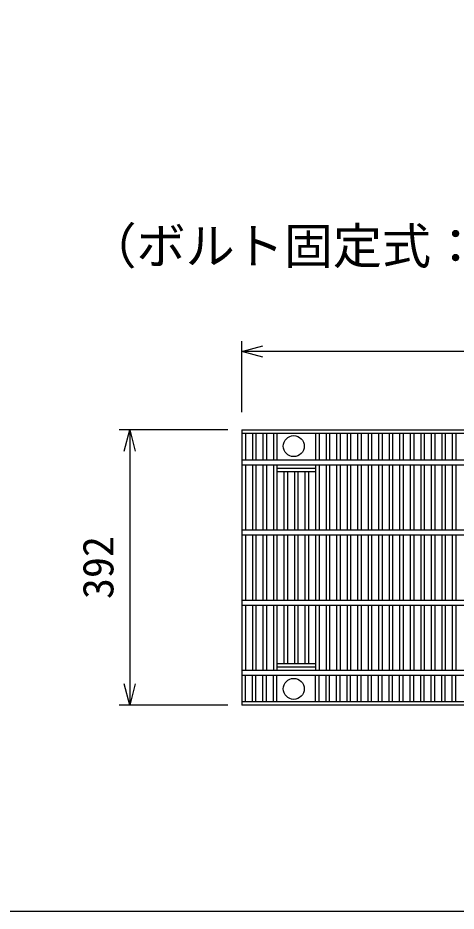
# Model space of a CAD drawing. Units: millimetres, scale not verified. Extents: x -16800 to 16800, y -5940 to 5940.
# Drawn here: x -6215 to -5590, y 1458 to 2731 of the extents above; entities that cross this region are included whole.
import ezdxf
from ezdxf.enums import TextEntityAlignment as Align

# ---------------------------------------------------------------- set-up
doc = ezdxf.new("R2010")
doc.units = ezdxf.units.MM
doc.header["$LTSCALE"] = 20
for name, color, linetype, lineweight in [('0-0_DIM', 7, 'Continuous', 25), ('0-2_HATCH', 6, 'Continuous', 25), ('0-6_TXT', 7, 'Continuous', 25)]:
    doc.layers.add(name, color=color, linetype=linetype, lineweight=lineweight)
doc.styles.add('ＭＳ ゴシック', font='')
doc.styles.get('ＭＳ ゴシック').set_extended_font_data('MS Gothic')

msp = doc.modelspace()

# ---------------------------------------------------------------- linework, layer by layer
at = {"layer": '0-0_DIM'}
for p, q in [((-5895.13, 2169.2), (-5895.13, 2270.78)), ((-4900.13, 2255.78), (-5895.13, 2255.78)), ((-5915.13, 2143.97), (-6070.13, 2143.97)), ((-6055.13, 2143.97), (-6055.13, 1751.97)), ((-5915.13, 1751.97), (-6070.13, 1751.97))]:
    msp.add_line(p, q, dxfattribs=at)
for points in [[(-5865.13, 2247.74), (-5895.13, 2255.78), (-5865.13, 2263.82)], [(-6063.17, 2113.97), (-6055.13, 2143.97), (-6047.09, 2113.97)], [(-6047.09, 1781.97), (-6055.13, 1751.97), (-6063.17, 1781.97)]]:
    msp.add_lwpolyline(points, dxfattribs=at)
at = {"layer": '0-2_HATCH'}
for p, q in [((-5895.13, 2143.97), (-4900.13, 2143.97)), ((-5895.13, 2143.97), (-5895.13, 1751.97)), ((-5895.13, 2139.47), (-4900.13, 2139.47)), ((-5890.13, 2139.47), (-5890.13, 2101.47)), ((-5880.13, 2139.47), (-5880.13, 2101.47)), ((-5875.13, 2139.47), (-5875.13, 2101.47)), ((-5865.13, 2139.47), (-5865.13, 2101.47)), ((-5860.13, 2139.47), (-5860.13, 2101.47)), ((-5850.13, 2139.47), (-5850.13, 2101.47)), ((-5845.13, 2139.47), (-5845.13, 2101.47)), ((-5790.13, 2139.47), (-5790.13, 2101.47)), ((-5785.13, 2139.47), (-5785.13, 2101.47)), ((-5775.13, 2139.47), (-5775.13, 2101.47)), ((-5770.13, 2139.47), (-5770.13, 2101.47)), ((-5760.13, 2139.47), (-5760.13, 2101.47)), ((-5755.13, 2139.47), (-5755.13, 2101.47)), ((-5745.13, 2139.47), (-5745.13, 2101.47)), ((-5740.13, 2139.47), (-5740.13, 2101.47)), ((-5730.13, 2139.47), (-5730.13, 2101.47)), ((-5725.13, 2139.47), (-5725.13, 2101.47)), ((-5715.13, 2139.47), (-5715.13, 2101.47)), ((-5710.13, 2139.47), (-5710.13, 2101.47)), ((-5700.13, 2139.47), (-5700.13, 2101.47)), ((-5695.13, 2139.47), (-5695.13, 2101.47)), ((-5685.13, 2139.47), (-5685.13, 2101.47)), ((-5680.13, 2139.47), (-5680.13, 2101.47)), ((-5670.13, 2139.47), (-5670.13, 2101.47)), ((-5665.13, 2139.47), (-5665.13, 2101.47)), ((-5655.13, 2139.47), (-5655.13, 2101.47)), ((-5650.13, 2139.47), (-5650.13, 2101.47)), ((-5640.13, 2139.47), (-5640.13, 2101.47)), ((-5635.13, 2139.47), (-5635.13, 2101.47)), ((-5625.13, 2139.47), (-5625.13, 2101.47)), ((-5620.13, 2139.47), (-5620.13, 2101.47)), ((-5610.13, 2139.47), (-5610.13, 2101.47)), ((-5605.13, 2139.47), (-5605.13, 2101.47)), ((-5595.13, 2139.47), (-5595.13, 2101.47)), ((-5590.13, 2139.47), (-5590.13, 2101.47)), ((-5895.13, 2101.47), (-4900.13, 2101.47)), ((-5895.13, 2094.47), (-4900.13, 2094.47)), ((-5890.13, 2094.47), (-5890.13, 2001.47)), ((-5880.13, 2094.47), (-5880.13, 2001.47)), ((-5875.13, 2094.47), (-5875.13, 2001.47)), ((-5865.13, 2094.47), (-5865.13, 2001.47)), ((-5860.13, 2094.47), (-5860.13, 2001.47)), ((-5850.13, 2094.47), (-5850.13, 2001.47)), ((-5845.13, 2094.47), (-5845.13, 2001.47)), ((-5845.13, 2089.47), (-5790.13, 2089.47)), ((-5790.13, 2094.47), (-5790.13, 2001.47)), ((-5785.13, 2094.47), (-5785.13, 2001.47)), ((-5775.13, 2094.47), (-5775.13, 2001.47)), ((-5770.13, 2094.47), (-5770.13, 2001.47)), ((-5760.13, 2094.47), (-5760.13, 2001.47)), ((-5755.13, 2094.47), (-5755.13, 2001.47)), ((-5745.13, 2094.47), (-5745.13, 2001.47)), ((-5740.13, 2094.47), (-5740.13, 2001.47)), ((-5730.13, 2094.47), (-5730.13, 2001.47)), ((-5725.13, 2094.47), (-5725.13, 2001.47)), ((-5715.13, 2094.47), (-5715.13, 2001.47)), ((-5710.13, 2094.47), (-5710.13, 2001.47)), ((-5700.13, 2094.47), (-5700.13, 2001.47)), ((-5695.13, 2094.47), (-5695.13, 2001.47)), ((-5685.13, 2094.47), (-5685.13, 2001.47)), ((-5680.13, 2094.47), (-5680.13, 2001.47)), ((-5670.13, 2094.47), (-5670.13, 2001.47)), ((-5665.13, 2094.47), (-5665.13, 2001.47)), ((-5655.13, 2094.47), (-5655.13, 2001.47)), ((-5650.13, 2094.47), (-5650.13, 2001.47)), ((-5640.13, 2094.47), (-5640.13, 2001.47)), ((-5635.13, 2094.47), (-5635.13, 2001.47)), ((-5625.13, 2094.47), (-5625.13, 2001.47)), ((-5620.13, 2094.47), (-5620.13, 2001.47)), ((-5610.13, 2094.47), (-5610.13, 2001.47)), ((-5605.13, 2094.47), (-5605.13, 2001.47)), ((-5595.13, 2094.47), (-5595.13, 2001.47)), ((-5590.13, 2094.47), (-5590.13, 2001.47)), ((-5845.13, 2084.97), (-5790.13, 2084.97)), ((-5835.13, 2084.97), (-5835.13, 2001.47)), ((-5830.13, 2084.97), (-5830.13, 2001.47)), ((-5820.13, 2084.97), (-5820.13, 2001.47)), ((-5815.13, 2084.97), (-5815.13, 2001.47)), ((-5805.13, 2084.97), (-5805.13, 2001.47)), ((-5800.13, 2084.97), (-5800.13, 2001.47)), ((-5895.13, 2001.47), (-4900.13, 2001.47)), ((-5895.13, 1994.47), (-4900.13, 1994.47)), ((-5890.13, 1994.47), (-5890.13, 1901.47)), ((-5880.13, 1994.47), (-5880.13, 1901.47)), ((-5875.13, 1994.47), (-5875.13, 1901.47)), ((-5865.13, 1994.47), (-5865.13, 1901.47)), ((-5860.13, 1994.47), (-5860.13, 1901.47)), ((-5850.13, 1994.47), (-5850.13, 1901.47)), ((-5845.13, 1994.47), (-5845.13, 1901.47)), ((-5835.13, 1994.47), (-5835.13, 1901.47)), ((-5830.13, 1994.47), (-5830.13, 1901.47)), ((-5820.13, 1994.47), (-5820.13, 1901.47)), ((-5815.13, 1994.47), (-5815.13, 1901.47)), ((-5805.13, 1994.47), (-5805.13, 1901.47)), ((-5800.13, 1994.47), (-5800.13, 1901.47)), ((-5790.13, 1994.47), (-5790.13, 1901.47)), ((-5785.13, 1994.47), (-5785.13, 1901.47)), ((-5775.13, 1994.47), (-5775.13, 1901.47)), ((-5770.13, 1994.47), (-5770.13, 1901.47)), ((-5760.13, 1994.47), (-5760.13, 1901.47)), ((-5755.13, 1994.47), (-5755.13, 1901.47)), ((-5745.13, 1994.47), (-5745.13, 1901.47)), ((-5740.13, 1994.47), (-5740.13, 1901.47)), ((-5730.13, 1994.47), (-5730.13, 1901.47)), ((-5725.13, 1994.47), (-5725.13, 1901.47)), ((-5715.13, 1994.47), (-5715.13, 1901.47)), ((-5710.13, 1994.47), (-5710.13, 1901.47)), ((-5700.13, 1994.47), (-5700.13, 1901.47)), ((-5695.13, 1994.47), (-5695.13, 1901.47)), ((-5685.13, 1994.47), (-5685.13, 1901.47)), ((-5680.13, 1994.47), (-5680.13, 1901.47)), ((-5670.13, 1994.47), (-5670.13, 1901.47)), ((-5665.13, 1994.47), (-5665.13, 1901.47)), ((-5655.13, 1994.47), (-5655.13, 1901.47)), ((-5650.13, 1994.47), (-5650.13, 1901.47)), ((-5640.13, 1994.47), (-5640.13, 1901.47)), ((-5635.13, 1994.47), (-5635.13, 1901.47)), ((-5625.13, 1994.47), (-5625.13, 1901.47)), ((-5620.13, 1994.47), (-5620.13, 1901.47)), ((-5610.13, 1994.47), (-5610.13, 1901.47)), ((-5605.13, 1994.47), (-5605.13, 1901.47)), ((-5595.13, 1994.47), (-5595.13, 1901.47)), ((-5590.13, 1994.47), (-5590.13, 1901.47)), ((-5895.13, 1901.47), (-4900.13, 1901.47)), ((-5895.13, 1894.47), (-4900.13, 1894.47)), ((-5890.13, 1894.47), (-5890.13, 1801.47)), ((-5880.13, 1894.47), (-5880.13, 1801.47)), ((-5875.13, 1894.47), (-5875.13, 1801.47)), ((-5865.13, 1894.47), (-5865.13, 1801.47)), ((-5860.13, 1894.47), (-5860.13, 1801.47)), ((-5850.13, 1894.47), (-5850.13, 1801.47)), ((-5845.13, 1894.47), (-5845.13, 1801.47)), ((-5835.13, 1894.47), (-5835.13, 1810.97)), ((-5830.13, 1894.47), (-5830.13, 1810.97)), ((-5820.13, 1894.47), (-5820.13, 1810.97)), ((-5815.13, 1894.47), (-5815.13, 1810.97)), ((-5805.13, 1894.47), (-5805.13, 1810.97)), ((-5800.13, 1894.47), (-5800.13, 1810.97)), ((-5790.13, 1894.47), (-5790.13, 1801.47)), ((-5785.13, 1894.47), (-5785.13, 1801.47)), ((-5775.13, 1894.47), (-5775.13, 1801.47)), ((-5770.13, 1894.47), (-5770.13, 1801.47)), ((-5760.13, 1894.47), (-5760.13, 1801.47)), ((-5755.13, 1894.47), (-5755.13, 1801.47)), ((-5745.13, 1894.47), (-5745.13, 1801.47)), ((-5740.13, 1894.47), (-5740.13, 1801.47)), ((-5730.13, 1894.47), (-5730.13, 1801.47)), ((-5725.13, 1894.47), (-5725.13, 1801.47)), ((-5715.13, 1894.47), (-5715.13, 1801.47)), ((-5710.13, 1894.47), (-5710.13, 1801.47)), ((-5700.13, 1894.47), (-5700.13, 1801.47)), ((-5695.13, 1894.47), (-5695.13, 1801.47)), ((-5685.13, 1894.47), (-5685.13, 1801.47)), ((-5680.13, 1894.47), (-5680.13, 1801.47)), ((-5670.13, 1894.47), (-5670.13, 1801.47)), ((-5665.13, 1894.47), (-5665.13, 1801.47)), ((-5655.13, 1894.47), (-5655.13, 1801.47)), ((-5650.13, 1894.47), (-5650.13, 1801.47)), ((-5640.13, 1894.47), (-5640.13, 1801.47)), ((-5635.13, 1894.47), (-5635.13, 1801.47)), ((-5625.13, 1894.47), (-5625.13, 1801.47)), ((-5620.13, 1894.47), (-5620.13, 1801.47)), ((-5610.13, 1894.47), (-5610.13, 1801.47)), ((-5605.13, 1894.47), (-5605.13, 1801.47)), ((-5595.13, 1894.47), (-5595.13, 1801.47)), ((-5590.13, 1894.47), (-5590.13, 1801.47)), ((-5845.13, 1810.97), (-5790.13, 1810.97)), ((-5895.13, 1801.47), (-4900.13, 1801.47)), ((-5845.13, 1806.47), (-5790.13, 1806.47)), ((-5895.13, 1794.47), (-4900.13, 1794.47)), ((-5890.13, 1756.47), (-5890.13, 1794.47)), ((-5880.13, 1756.47), (-5880.13, 1794.47)), ((-5875.13, 1756.47), (-5875.13, 1794.47)), ((-5865.13, 1756.47), (-5865.13, 1794.47)), ((-5860.13, 1756.47), (-5860.13, 1794.47)), ((-5850.13, 1756.47), (-5850.13, 1794.47)), ((-5845.13, 1756.47), (-5845.13, 1794.47)), ((-5790.13, 1756.47), (-5790.13, 1794.47)), ((-5785.13, 1756.47), (-5785.13, 1794.47)), ((-5775.13, 1756.47), (-5775.13, 1794.47)), ((-5770.13, 1756.47), (-5770.13, 1794.47)), ((-5760.13, 1756.47), (-5760.13, 1794.47)), ((-5755.13, 1756.47), (-5755.13, 1794.47)), ((-5745.13, 1756.47), (-5745.13, 1794.47)), ((-5740.13, 1756.47), (-5740.13, 1794.47)), ((-5730.13, 1756.47), (-5730.13, 1794.47)), ((-5725.13, 1756.47), (-5725.13, 1794.47)), ((-5715.13, 1756.47), (-5715.13, 1794.47)), ((-5710.13, 1756.47), (-5710.13, 1794.47)), ((-5700.13, 1756.47), (-5700.13, 1794.47)), ((-5695.13, 1756.47), (-5695.13, 1794.47)), ((-5685.13, 1756.47), (-5685.13, 1794.47)), ((-5680.13, 1756.47), (-5680.13, 1794.47)), ((-5670.13, 1756.47), (-5670.13, 1794.47)), ((-5665.13, 1756.47), (-5665.13, 1794.47)), ((-5655.13, 1756.47), (-5655.13, 1794.47)), ((-5650.13, 1756.47), (-5650.13, 1794.47)), ((-5640.13, 1756.47), (-5640.13, 1794.47)), ((-5635.13, 1756.47), (-5635.13, 1794.47)), ((-5625.13, 1756.47), (-5625.13, 1794.47)), ((-5620.13, 1756.47), (-5620.13, 1794.47)), ((-5610.13, 1756.47), (-5610.13, 1794.47)), ((-5605.13, 1756.47), (-5605.13, 1794.47)), ((-5595.13, 1756.47), (-5595.13, 1794.47)), ((-5590.13, 1756.47), (-5590.13, 1794.47)), ((-4900.13, 1756.47), (-5895.13, 1756.47)), ((-4900.13, 1751.97), (-5895.13, 1751.97))]:
    msp.add_line(p, q, dxfattribs=at)
for centre in [(-5821.13, 2120.97), (-5821.13, 1774.97)]:
    msp.add_circle(centre, 15, dxfattribs=at)
at = {"layer": '0-6_TXT'}
msp.add_lwpolyline([(-6579.71, 1458.19), (-4079.71, 1458.19), (-4079.71, 3908.19), (-6579.71, 3908.19)], close=True, dxfattribs=at)

# ---------------------------------------------------------------- texts
at = {"layer": '0-0_DIM', "style": 'ＭＳ ゴシック'}
msp.add_text('（ボルト固定式：細目）', height=51.32, dxfattribs=at).set_placement((-6115.35, 2365.26), align=Align.BOTTOM_LEFT)
msp.add_text('392', height=43.99, rotation=90, dxfattribs=at).set_placement((-6065.13, 1902.97), align=Align.BOTTOM_LEFT)

doc.saveas('drawing.dxf')
